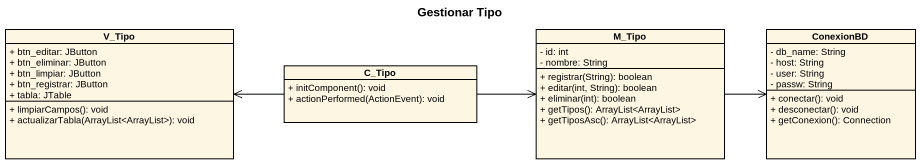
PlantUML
@startuml
title Gestionar Tipo
hide circle
hide empty members
skinparam classAttributeIconSize 0
class V_Tipo {
  + btn_editar: JButton
  + btn_eliminar: JButton
  + btn_limpiar: JButton
  + btn_registrar: JButton
  + tabla: JTable
  + limpiarCampos(): void
  + actualizarTabla(ArrayList<ArrayList>): void
}
class M_Tipo {
  - id: int
  - nombre: String
  + registrar(String): boolean
  + editar(int, String): boolean
  + eliminar(int): boolean
  + getTipos(): ArrayList<ArrayList>
  + getTiposAsc(): ArrayList<ArrayList>
}
class ConexionBD {
  - db_name: String
  - host: String
  - user: String
  - passw: String
  + conectar(): void
  + desconectar(): void
  + getConexion(): Connection
}
class C_Tipo {
  + initComponent(): void
  + actionPerformed(ActionEvent): void
}
M_Tipo -right-> ConexionBD
C_Tipo -left-> V_Tipo
C_Tipo -right-> M_Tipo
@enduml
